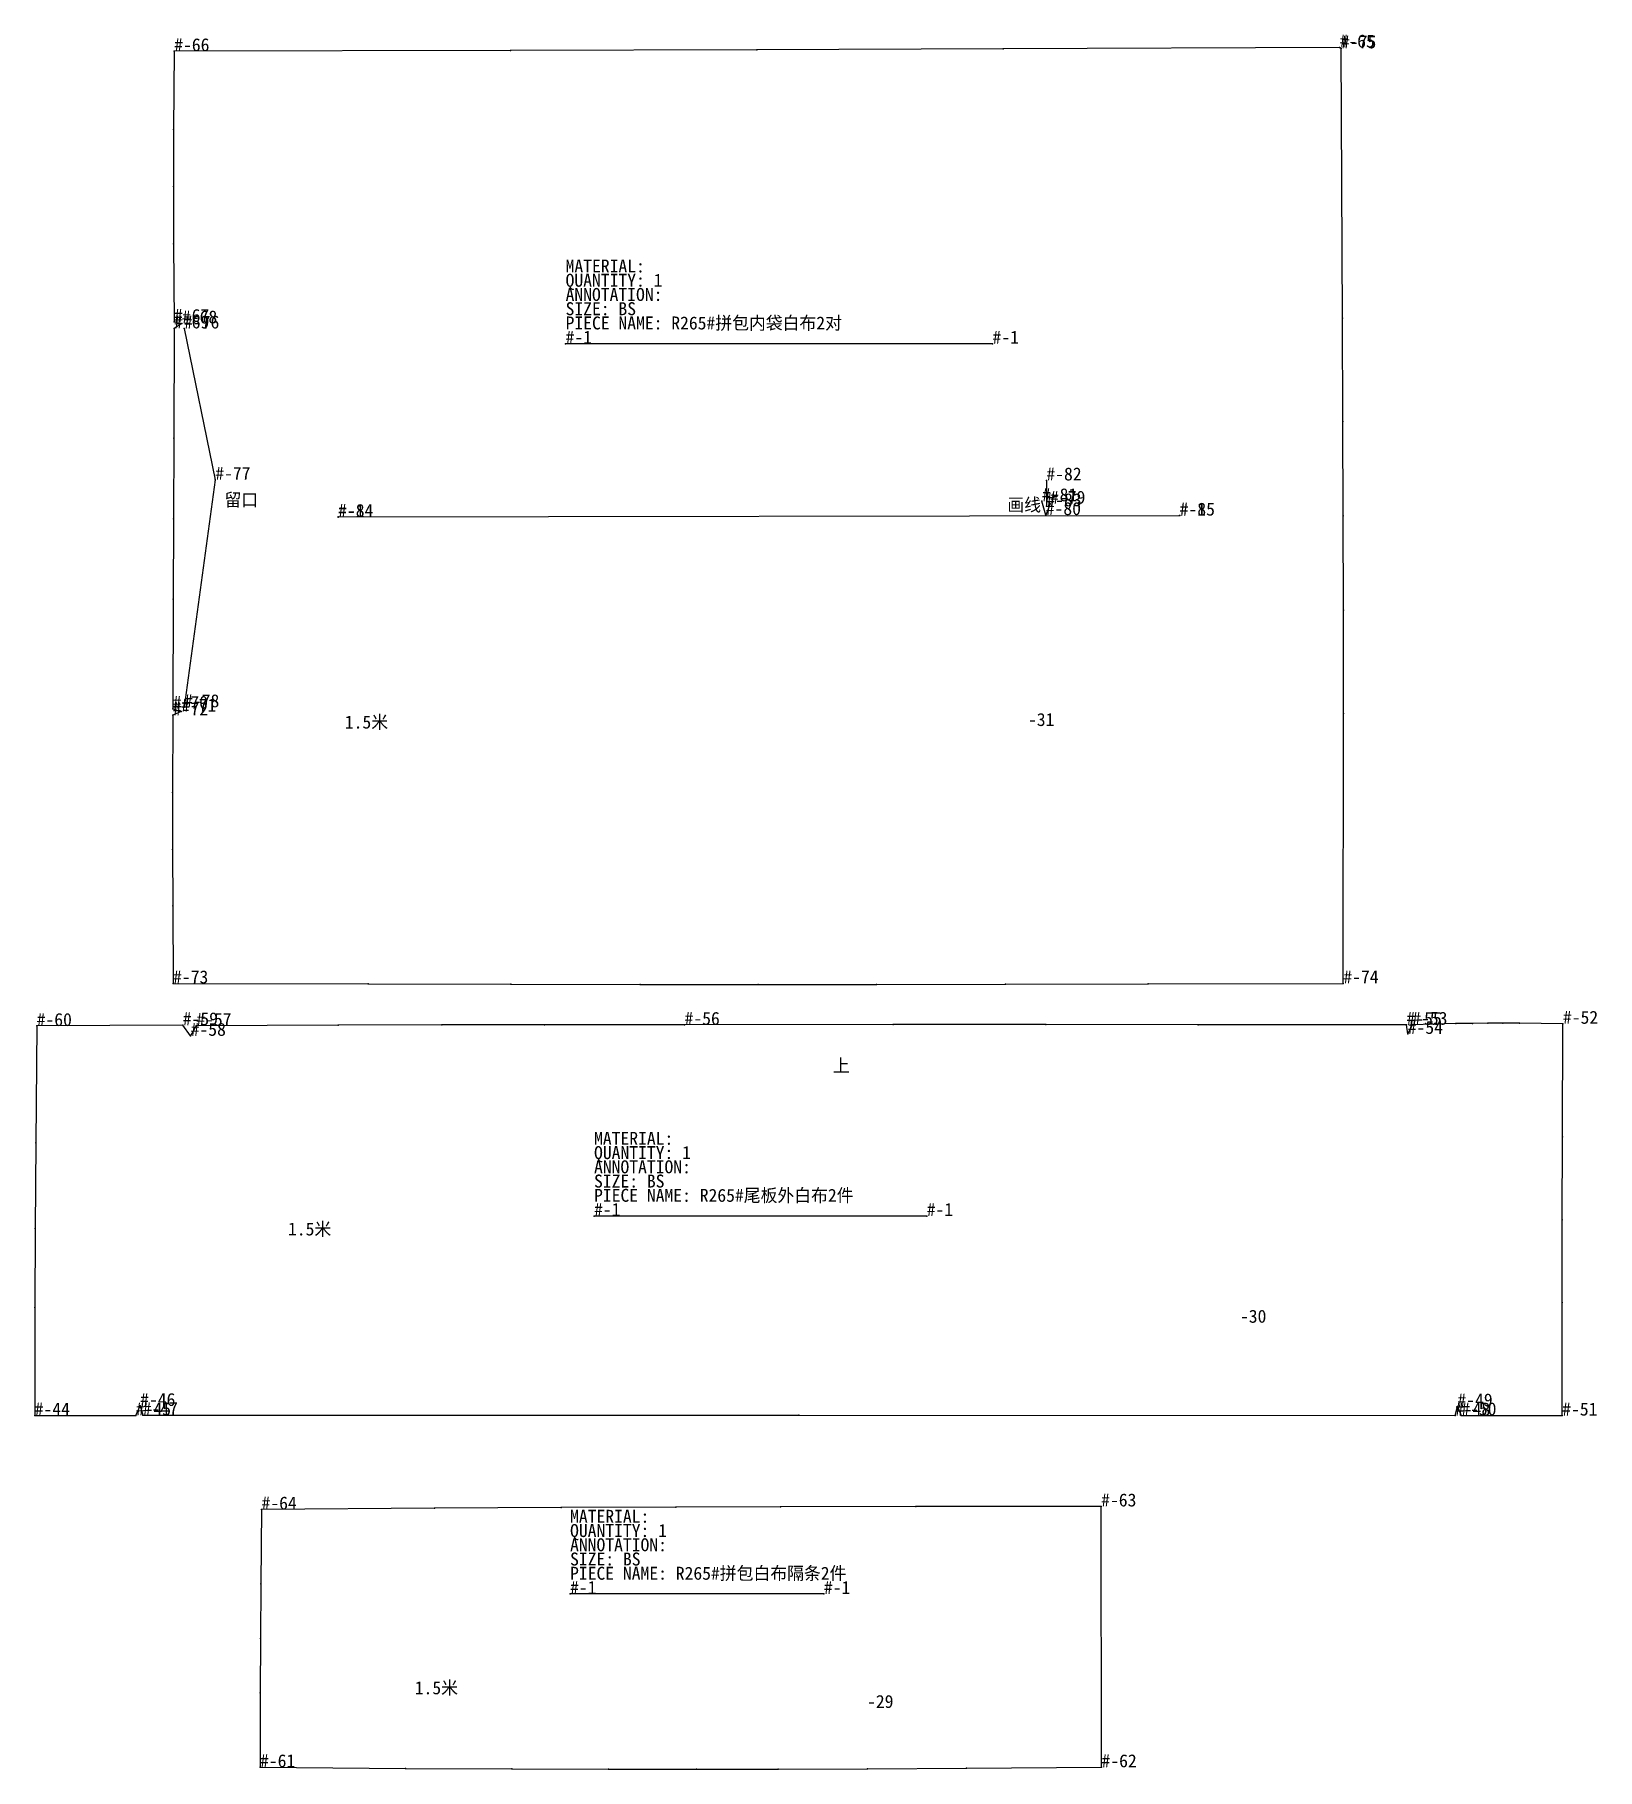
# Model space of a CAD drawing. Header units: millimetres. Extents: x 0 to 4208, y -1870 to -433.
# Drawn here: x 3001 to 4208, y -1773 to -433 of the extents above.
import ezdxf

# ---------------------------------------------------------------- set-up
doc = ezdxf.new("R2010")
doc.units = ezdxf.units.MM
doc.header["$MEASUREMENT"] = 0
for name, color, linetype in [('1', 7, 'CONTINUOUS'), ('13', 5, 'CONTINUOUS'), ('15', 7, 'CONTINUOUS'), ('2', 1, 'CONTINUOUS'), ('3', 2, 'CONTINUOUS'), ('7', 5, 'CONTINUOUS'), ('8', 4, 'CONTINUOUS')]:
    doc.layers.add(name, color=color, linetype=linetype)

msp = doc.modelspace()

# ---------------------------------------------------------------- linework, layer by layer
at = {"layer": '1'}
for p, q in [((3108.613, -445.59), (3108.146, -505.927)), ((3368.407, -444.947), (3108.613, -445.59)), ((3558.591, -444.437), (3368.407, -444.947)), ((3748.79, -443.728), (3558.591, -444.437)), ((4008.713, -442.694), (3748.79, -443.728)), ((4009.864, -443.383), (4008.713, -442.694)), ((4008.713, -442.694), (4008.713, -442.694)), ((4010.891, -651.859), (4009.864, -443.383)), ((3108.146, -505.927), (3108, -550.143)), ((3108, -550.143), (3108.06, -594.274)), ((3108.06, -594.274), (3108.491, -654.68)), ((3108.491, -654.68), (3114.62, -655.847)), ((3114.62, -655.847), (3108.511, -659.696)), ((4011.265, -731.516), (4010.891, -651.859)), ((3108.511, -659.696), (3108.391, -744.53)), ((4011.447, -804.438), (4011.265, -731.516)), ((3108.391, -744.53), (3108.186, -806.693)), ((3108.186, -806.693), (3107.89, -868.748)), ((4011.629, -877.361), (4011.447, -804.438)), ((3107.89, -868.748), (3107.478, -953.46)), ((4011.696, -957.095), (4011.629, -877.361)), ((3107.598, -958.483), (3107.376, -1018.238)), ((3107.478, -953.46), (3113.931, -955.654)), ((3113.931, -955.654), (3107.598, -958.483)), ((4011.618, -1165.587), (4011.696, -957.095)), ((3107.376, -1018.238), (3107.36, -1062.062)), ((3107.36, -1062.062), (3107.45, -1105.795)), ((3107.45, -1105.795), (3107.727, -1165.587)), ((3107.727, -1165.587), (3258.428, -1165.992)), ((3860.956, -1165.987), (4011.618, -1165.587)), ((3258.428, -1165.992), (3368.726, -1166.239)), ((3368.726, -1166.239), (3468.493, -1166.49)), ((3468.493, -1166.49), (3559.754, -1166.496)), ((3559.754, -1166.496), (3651.023, -1166.402)), ((3651.023, -1166.402), (3750.72, -1166.246)), ((3750.72, -1166.246), (3860.956, -1165.987)), ((3002.372, -1198.507), (3001.614, -1288.804)), ((3115.18, -1197.954), (3002.372, -1198.507)), ((3121.312, -1206.106), (3115.18, -1197.954)), ((3125.677, -1198.342), (3121.312, -1206.106)), ((3235.185, -1197.861), (3125.677, -1198.342)), ((3315.29, -1197.633), (3235.185, -1197.861)), ((3394.493, -1197.598), (3315.29, -1197.633)), ((3502.797, -1197.606), (3394.493, -1197.598)), ((3663.904, -1197.458), (3502.797, -1197.606)), ((3781.808, -1197.448), (3663.904, -1197.458)), ((3899.511, -1197.535), (3781.808, -1197.448)), ((4060.416, -1197.685), (3899.511, -1197.535)), ((4061.358, -1204.594), (4060.416, -1197.685)), ((4064.817, -1197.522), (4061.358, -1204.594)), ((4098.525, -1196.705), (4064.817, -1197.522)), ((4111.427, -1196.513), (4098.525, -1196.705)), ((4123.229, -1196.412), (4111.427, -1196.513)), ((4134.929, -1196.411), (4123.229, -1196.412)), ((4147.729, -1196.418), (4134.929, -1196.411)), ((4181.227, -1196.799), (4147.729, -1196.418)), ((4180.794, -1284.199), (4181.227, -1196.799)), ((4180.558, -1348.099), (4180.794, -1284.199)), ((3001.614, -1288.804), (3001.259, -1354.904)), ((4180.522, -1412.001), (4180.558, -1348.099)), ((3001.259, -1354.904), (3001.047, -1416.004)), ((3001.047, -1416.004), (3000.847, -1499.405)), ((4180.688, -1499.405), (4180.522, -1412.001)), ((3000.847, -1499.405), (3078.951, -1499.261)), ((3000.847, -1499.405), (3000.847, -1499.405)), ((3078.951, -1499.261), (3082.312, -1491.989)), ((3082.312, -1491.989), (3084.253, -1499.005)), ((3084.253, -1499.005), (3591.07, -1499.058)), ((3591.07, -1499.058), (4097.885, -1499.41)), ((4097.885, -1499.41), (4099.745, -1492.326)), ((4099.745, -1492.326), (4102.687, -1499.251)), ((4102.687, -1499.251), (4180.688, -1499.405)), ((3176.064, -1571.946), (3175.572, -1629.45)), ((3309.718, -1571.048), (3176.064, -1571.946)), ((3407.454, -1570.544), (3309.718, -1571.048)), ((3495.985, -1570.132), (3407.454, -1570.544)), ((3576.912, -1569.85), (3495.985, -1570.132)), ((3681.542, -1569.7), (3576.912, -1569.85)), ((3824.58, -1569.613), (3681.542, -1569.7)), ((3824.855, -1771.07), (3824.58, -1569.613)), ((3175.572, -1629.45), (3175.226, -1671.553)), ((3175.226, -1671.553), (3175.08, -1713.66)), ((3175.08, -1713.66), (3174.891, -1771.07)), ((3174.891, -1771.07), (3287.2, -1771.893)), ((3174.891, -1771.07), (3174.891, -1771.07)), ((3287.2, -1771.893), (3369.511, -1772.342)), ((3369.511, -1772.342), (3443.924, -1772.614)), ((3443.924, -1772.614), (3511.94, -1772.642)), ((3511.94, -1772.642), (3575.158, -1772.562)), ((3575.158, -1772.562), (3644.183, -1772.212)), ((3644.183, -1772.212), (3720.511, -1771.826)), ((3720.511, -1771.826), (3824.855, -1771.07))]:
    msp.add_line(p, q, dxfattribs=at)
at = {"layer": '13'}
for p in [(3235.133, -805.596), (3885.097, -804.277)]:
    msp.add_point(p, dxfattribs=at)
at = {"layer": '2'}
for p in [(3108.613, -445.59), (4008.713, -442.694), (4009.864, -443.383), (3108.491, -654.68), (3114.62, -655.847), (3108.511, -659.696), (3116.24, -659.791), (3410.895, -671.481), (3740.626, -671.481), (3140.317, -776.612), (3782.269, -777.125), (3778.867, -793.165), (3781.783, -803.859), (3782.269, -797.054), (3785.186, -795.11), (3235.205, -805.275), (3885.243, -804.268), (3107.478, -953.46), (3107.598, -958.483), (3113.931, -955.654), (3116.24, -952.291), (3107.727, -1165.587), (4011.618, -1165.587), (3002.372, -1198.507), (3115.18, -1197.954), (3125.677, -1198.342), (3502.797, -1197.606), (4060.416, -1197.685), (4061.358, -1204.594), (4064.817, -1197.522), (4181.227, -1196.799), (3121.312, -1206.106), (3432.876, -1345.281), (3689.836, -1345.281), (3000.847, -1499.405), (3078.951, -1499.261), (3082.312, -1491.989), (3084.253, -1499.005), (4097.885, -1499.41), (4099.745, -1492.326), (4102.687, -1499.251), (4180.688, -1499.405), (3176.064, -1571.946), (3824.58, -1569.613), (3414.364, -1637.211), (3610.406, -1637.211), (3174.891, -1771.07), (3824.855, -1771.07)]:
    msp.add_point(p, dxfattribs=at)
at = {"layer": '3'}
for p in [(3368.407, -444.947), (3558.591, -444.437), (3748.79, -443.728), (3108.146, -505.927), (3108, -550.143), (3108.06, -594.274), (4010.891, -651.859), (4011.265, -731.516), (3108.391, -744.53), (3108.186, -806.693), (4011.447, -804.438), (3107.89, -868.748), (4011.629, -877.361), (4011.696, -957.095), (3107.376, -1018.238), (3107.36, -1062.062), (3107.45, -1105.795), (3258.428, -1165.992), (3368.726, -1166.239), (3468.493, -1166.49), (3559.754, -1166.496), (3651.023, -1166.402), (3750.72, -1166.246), (3860.956, -1165.987), (3235.185, -1197.861), (3315.29, -1197.633), (3394.493, -1197.598), (3663.904, -1197.458), (3781.808, -1197.448), (3899.511, -1197.535), (4098.525, -1196.705), (4111.427, -1196.513), (4123.229, -1196.412), (4134.929, -1196.411), (4147.729, -1196.418), (4180.794, -1284.199), (3001.614, -1288.804), (4180.558, -1348.099), (3001.259, -1354.904), (3001.047, -1416.004), (4180.522, -1412.001), (3591.07, -1499.058), (3309.718, -1571.048), (3407.454, -1570.544), (3495.985, -1570.132), (3576.912, -1569.85), (3681.542, -1569.7), (3175.572, -1629.45), (3175.226, -1671.553), (3175.08, -1713.66), (3287.2, -1771.893), (3369.511, -1772.342), (3443.924, -1772.614), (3511.94, -1772.642), (3575.158, -1772.562), (3644.183, -1772.212), (3720.511, -1771.826)]:
    msp.add_point(p, dxfattribs=at)
at = {"layer": '7'}
for p, q in [((3740.626, -671.481), (3410.895, -671.481)), ((3689.836, -1345.281), (3432.876, -1345.281)), ((3610.406, -1637.211), (3414.364, -1637.211))]:
    msp.add_line(p, q, dxfattribs=at)
at = {"layer": '8'}
for points in [[(3116.24, -659.791), (3140.317, -776.612), (3116.24, -952.291)], [(3782.269, -777.125), (3782.269, -797.054)], [(3785.186, -795.11), (3781.783, -803.859), (3778.867, -793.165)], [(3235.205, -805.275), (3885.243, -804.268)]]:
    msp.add_lwpolyline(points, dxfattribs=at)

# ---------------------------------------------------------------- texts
at = {"layer": '1'}
for s, p in [('MATERIAL: ', (3410.895, -616.481)), ('ANNOTATION: ', (3410.895, -638.481)), ('QUANTITY: 1', (3410.895, -627.481)), ('SIZE: BS', (3410.895, -649.481)), ('PIECE NAME: R265#拼包内袋白布2对', (3410.895, -660.481)), ('MATERIAL: ', (3432.876, -1290.281)), ('QUANTITY: 1', (3432.876, -1301.281)), ('ANNOTATION: ', (3432.876, -1312.281)), ('SIZE: BS', (3432.876, -1323.281)), ('PIECE NAME: R265#尾板外白布2件', (3432.876, -1334.281)), ('MATERIAL: ', (3414.364, -1582.211)), ('ANNOTATION: ', (3414.364, -1604.211)), ('QUANTITY: 1', (3414.364, -1593.211)), ('SIZE: BS', (3414.364, -1615.211)), ('PIECE NAME: R265#拼包白布隔条2件', (3414.364, -1626.211))]:
    msp.add_text(s, height=10, dxfattribs=at).set_placement(p)
at = {"layer": '15'}
for s, p in [('留口', (3147.464, -797.083)), ('画线', (3752.116, -800.919)), ('1.5米', (3240.372, -968.736)), ('-31', (3768.064, -966.783)), ('上', (3617.372, -1234.007)), ('1.5米', (3196.492, -1360.279)), ('-30', (3931.772, -1427.707)), ('1.5米', (3294.378, -1714.695)), ('-29', (3643.764, -1725.246))]:
    msp.add_text(s, height=10, dxfattribs=at).set_placement(p)
at = {"layer": '2'}
for s, p in [('#-66', (3108.613, -445.59)), ('#-65', (4008.713, -442.694)), ('#-75', (4009.864, -443.383)), ('#-67', (3108.491, -654.68)), ('#-69', (3108.511, -659.696)), ('#-68', (3114.62, -655.847)), ('#-76', (3116.24, -659.791)), ('#-1', (3410.895, -671.481)), ('#-1', (3740.626, -671.481)), ('#-77', (3140.317, -776.612)), ('#-82', (3782.269, -777.125)), ('#-81', (3778.867, -793.165)), ('#-83', (3782.269, -797.054)), ('#-79', (3785.186, -795.11)), ('#-1', (3235.133, -805.596)), ('#-84', (3235.205, -805.275)), ('#-80', (3781.783, -803.859)), ('#-1', (3885.097, -804.277)), ('#-85', (3885.243, -804.268)), ('#-70', (3107.478, -953.46)), ('#-72', (3107.598, -958.483)), ('#-71', (3113.931, -955.654)), ('#-78', (3116.24, -952.291)), ('#-73', (3107.727, -1165.587)), ('#-74', (4011.618, -1165.587)), ('#-60', (3002.372, -1198.507)), ('#-59', (3115.18, -1197.954)), ('#-57', (3125.677, -1198.342)), ('#-56', (3502.797, -1197.606)), ('#-55', (4060.416, -1197.685)), ('#-53', (4064.817, -1197.522)), ('#-52', (4181.227, -1196.799)), ('#-58', (3121.312, -1206.106)), ('#-54', (4061.358, -1204.594)), ('#-1', (3432.876, -1345.281)), ('#-1', (3689.836, -1345.281)), ('#-46', (3082.312, -1491.989)), ('#-49', (4099.745, -1492.326)), ('#-44', (3000.847, -1499.405)), ('#-45', (3078.951, -1499.261)), ('#-47', (3084.253, -1499.005)), ('#-48', (4097.885, -1499.41)), ('#-50', (4102.687, -1499.251)), ('#-51', (4180.688, -1499.405)), ('#-64', (3176.064, -1571.946)), ('#-63', (3824.58, -1569.613)), ('#-1', (3414.364, -1637.211)), ('#-1', (3610.406, -1637.211)), ('#-61', (3174.891, -1771.07)), ('#-62', (3824.855, -1771.07))]:
    msp.add_text(s, height=10, dxfattribs=at).set_placement(p)

doc.saveas('drawing.dxf')
